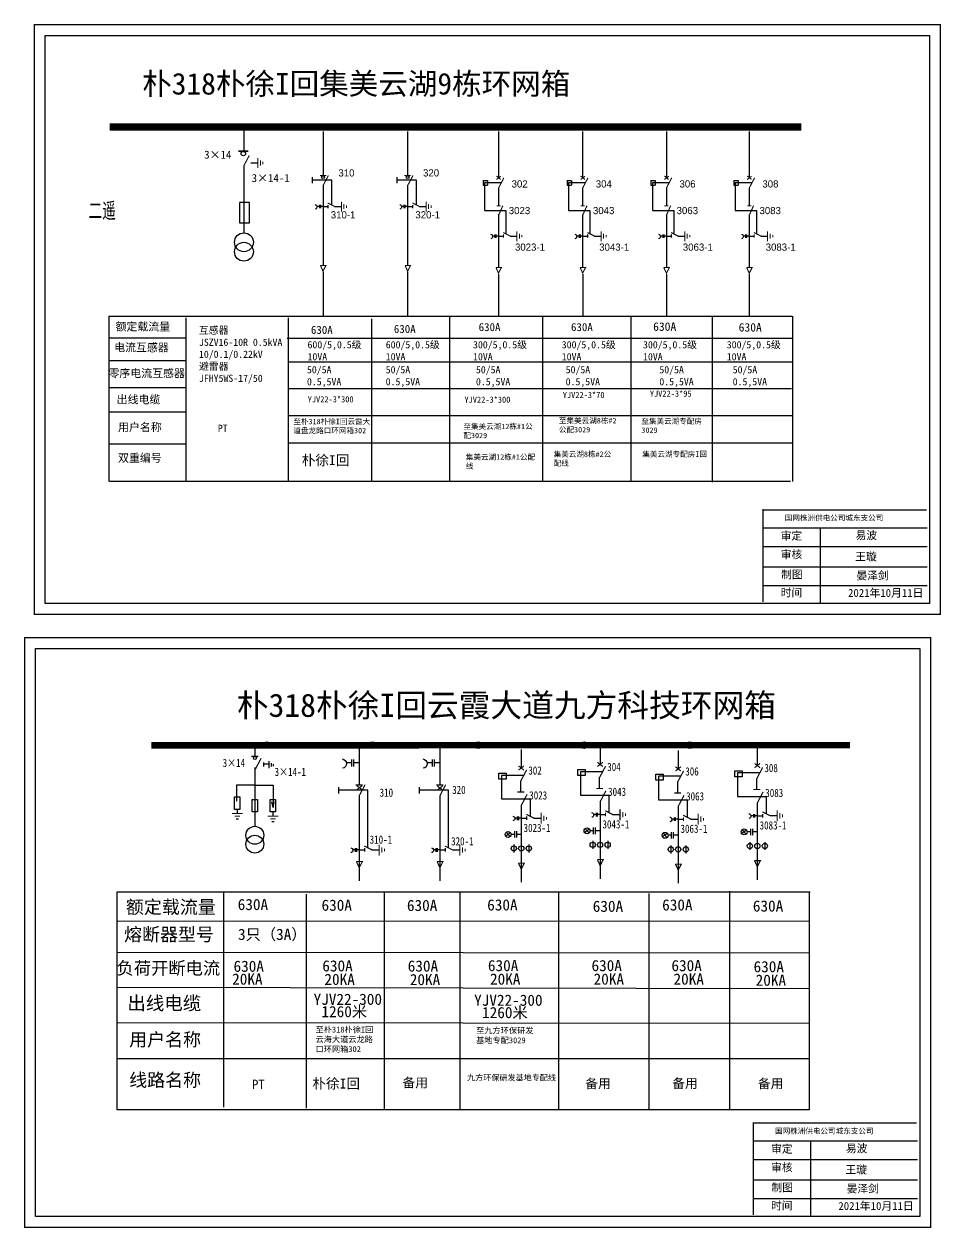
# Model space of a CAD drawing. Extents: x -188 to 201, y -159 to 98.
# Drawn here: x -59.8 to 67.2, y -157 to 9.9 of the extents above; entities that cross this region are included whole.
import ezdxf

# ---------------------------------------------------------------- set-up
doc = ezdxf.new("R2010")
doc.units = 0
doc.header["$LTSCALE"] = 0.774411
doc.linetypes.add('ACAD_ISO02W100', pattern=[15, 12, -3])
doc.linetypes.add('CENTER', pattern=[50.8, 31.75, -6.35, 6.35, -6.35])
doc.layers.get('0').update_dxf_attribs({"linetype": 'CONTINUOUS'})
for name, color, linetype in [('1', 7, 'CONTINUOUS'), ('2', 7, 'CONTINUOUS'), ('3', 7, 'CONTINUOUS')]:
    doc.layers.add(name, color=color, linetype=linetype)
doc.styles.add('HZ', font='simkai_0.ttf')
doc.styles.add('hztxt_txtstyle_0.00_0_0', font='simkai.ttf')
doc.styles.add('hztxt_txtstyle_1.80_0_0', font='', dxfattribs={"height": 1.8, "bigfont": 'hztxt.shx'})
doc.styles.add('hztxt_txtstyle_2.70_0_0', font='simkai.ttf', dxfattribs={"height": 2.7})
doc.styles.get("Standard").update_dxf_attribs({"font": '', "height": 2.5})
doc.styles.add('STYLE1', font='txt.shx', dxfattribs={"height": 2.6})
doc.styles.add('字体', font='', dxfattribs={"height": 2.5})
doc.styles.add('宋体', font='', dxfattribs={"width": 0.65})
doc.styles.add('道路名', font='simhei.ttf', dxfattribs={"width": 0.8})
doc.styles.get('hztxt_txtstyle_1.80_0_0').set_extended_font_data('hztxt')
doc.styles.get('Standard').set_extended_font_data('SimSun')
doc.styles.get('字体').set_extended_font_data('SimSun')
doc.styles.get('宋体').set_extended_font_data('SimSun')

# ---------------------------------------------------------------- blocks, each defined once
blk = doc.blocks.new('JD')
for points in [[(-2, 0.2), (-2, -0.2), (2, 0.2), (2, -0.2)], [(1, -1.2), (1, -0.8), (-1, -1.2), (-1, -0.8)], [(-0.5, -1.8), (-0.5, -2.2), (0.5, -1.8), (0.5, -2.2)]]:
    blk.add_trace(points)

msp = doc.modelspace()

# ---------------------------------------------------------------- linework, layer by layer
at = {"color": 0}
for p, q in [((-29.36, -4.4), (-29.36, -7.68)), ((-18.37, -5), (-18.37, -11.11)), ((-6.65, -5), (-6.65, -11.11)), ((5.94, -5.03), (5.94, -11.45)), ((17.59, -5.03), (17.59, -11.45)), ((29.19, -5.03), (29.19, -11.45)), ((40.67, -5.03), (40.67, -11.45)), ((-29.34, -9.72), (-29.34, -19.04)), ((-28.36, -9.35), (-27.42, -9.35)), ((-18.37, -12.47), (-18.37, -23.57)), ((-6.65, -12.47), (-6.65, -23.57)), ((3.81, -11.8), (4.4, -11.8)), ((3.81, -11.8), (3.81, -12.46)), ((3.81, -12.46), (4.4, -12.46)), ((4.4, -11.8), (4.4, -12.46)), ((5.94, -12.81), (5.94, -15.29)), ((15.46, -11.8), (16.06, -11.8)), ((15.46, -11.8), (15.46, -12.46)), ((15.46, -12.46), (16.06, -12.46)), ((16.06, -11.8), (16.06, -12.46)), ((17.59, -12.81), (17.59, -15.29)), ((27.06, -11.8), (27.66, -11.8)), ((27.06, -11.8), (27.06, -12.46)), ((27.06, -12.46), (27.66, -12.46)), ((27.66, -11.8), (27.66, -12.46)), ((29.19, -12.81), (29.19, -15.29)), ((38.54, -11.8), (39.14, -11.8)), ((38.54, -11.8), (38.54, -12.46)), ((38.54, -12.46), (39.14, -12.46)), ((39.14, -11.8), (39.14, -12.46)), ((40.67, -12.81), (40.67, -15.29)), ((-18.37, -15.42), (-17.68, -15.42)), ((-16.78, -15.4), (-15.84, -15.4)), ((-6.65, -15.42), (-5.96, -15.42)), ((-5.06, -15.4), (-4.12, -15.4)), ((5.94, -16.52), (5.94, -23.83)), ((17.59, -16.52), (17.59, -23.83)), ((29.19, -16.52), (29.19, -23.83)), ((40.67, -16.52), (40.67, -23.83)), ((5.94, -19.52), (6.63, -19.52)), ((7.53, -19.5), (8.47, -19.5)), ((17.59, -19.52), (18.29, -19.52)), ((19.19, -19.5), (20.13, -19.5)), ((29.19, -19.52), (29.88, -19.52)), ((30.79, -19.5), (31.73, -19.5)), ((40.67, -19.52), (41.36, -19.52)), ((42.26, -19.5), (43.2, -19.5)), ((-37.3, -33.67), (-48, -33.67)), ((-37.34, -36.82), (-48.04, -36.82)), ((-37.34, -40.54), (-48.04, -40.54)), ((-37.38, -43.93), (-48.08, -43.93)), ((-37.34, -48.34), (-48.04, -48.34))]:
    msp.add_line(p, q, dxfattribs=at)
at = {"color": 0, "linetype": 'ACAD_ISO02W100'}
for p, q in [((6.24, -12.14), (4, -12.14)), ((4, -12.14), (4, -15.95)), ((17.89, -12.14), (15.65, -12.14)), ((15.65, -12.14), (15.65, -15.95)), ((29.49, -12.14), (27.25, -12.14)), ((27.25, -12.14), (27.25, -15.95)), ((40.97, -12.14), (38.73, -12.14)), ((38.73, -12.14), (38.73, -15.95)), ((4, -15.95), (6.95, -15.95)), ((6.95, -15.95), (6.95, -19.1)), ((15.65, -15.95), (18.61, -15.95)), ((18.61, -15.95), (18.61, -19.1)), ((27.25, -15.95), (30.21, -15.95)), ((30.21, -15.95), (30.21, -19.1)), ((38.73, -15.95), (41.68, -15.95)), ((41.68, -15.95), (41.68, -19.1))]:
    msp.add_line(p, q, dxfattribs=at)
at = {"color": 0, "linetype": 'CENTER'}
for p, q in [((-18.37, -24.47), (-18.37, -30.61)), ((-6.65, -24.47), (-6.65, -30.61)), ((5.94, -24.81), (5.94, -30.57)), ((17.6, -24.81), (17.6, -30.57)), ((29.2, -24.81), (29.2, -30.57)), ((40.67, -24.81), (40.67, -30.57))]:
    msp.add_line(p, q, dxfattribs=at)
at = {"color": 0, "linetype": 'Continuous'}
for p, q in [((-48.06, -30.59), (46.6, -30.59)), ((-48.02, -53.54), (-48.02, -30.59)), ((-37.39, -30.84), (-37.39, -53.53)), ((-23.18, -30.84), (-23.18, -53.53)), ((-11.67, -30.99), (-11.67, -53.52)), ((-0.84, -30.64), (-0.84, -53.53)), ((12.05, -30.64), (12.05, -53.53)), ((24.25, -30.65), (24.25, -53.55)), ((35.52, -30.73), (35.52, -53.62)), ((46.66, -30.61), (46.66, -53.55)), ((-23.36, -33.66), (46.63, -33.66)), ((-23.18, -36.95), (46.66, -36.95)), ((-23.18, -40.63), (46.54, -40.63)), ((-23.18, -44.37), (46.73, -44.37)), ((-23.18, -48.16), (46.63, -48.16)), ((46.39, -53.54), (-47.95, -53.54)), ((42.59, -59.94), (65.34, -59.94)), ((50.49, -60.03), (50.49, -70.28)), ((42.59, -62.53), (65.34, -62.53)), ((42.59, -65.36), (65.34, -65.36)), ((42.59, -67.95), (65.34, -67.95)), ((41.25, -144.92), (64, -144.92)), ((49.14, -145.01), (49.14, -155.26)), ((41.25, -147.51), (64, -147.51)), ((41.25, -150.34), (64, -150.34)), ((41.25, -152.93), (64, -152.93))]:
    msp.add_line(p, q, dxfattribs=at)
at = {"color": 7}
for p, q in [((-27.81, -90.07), (-27.81, -91.6)), ((-13.36, -90.48), (-13.36, -95.57)), ((-2.18, -90.48), (-2.18, -95.57)), ((9.09, -90.69), (9.09, -93.24)), ((20.01, -90.2), (20.01, -92.74)), ((30.83, -90.82), (30.83, -93.37)), ((41.79, -90.35), (41.79, -92.9)), ((-27.82, -95.63), (-30.34, -95.63)), ((-30.34, -95.63), (-30.34, -97.82)), ((-13.36, -97.04), (-13.36, -100.24)), ((-2.18, -97.04), (-2.18, -100.24)), ((9.09, -98.43), (9.09, -106.38)), ((20.01, -97.93), (20.01, -105.89)), ((41.79, -98.08), (41.79, -106.04)), ((20.01, -99.7), (20.76, -99.7)), ((21.74, -99.68), (22.75, -99.68)), ((30.83, -98.55), (30.83, -106.51)), ((41.79, -99.86), (42.53, -99.86)), ((43.51, -99.84), (44.53, -99.84)), ((-13.36, -100.24), (-13.36, -103.45)), ((-2.18, -100.24), (-2.18, -103.45)), ((9.09, -100.2), (9.83, -100.2)), ((10.81, -100.18), (11.83, -100.18)), ((30.83, -100.33), (31.57, -100.33)), ((32.55, -100.31), (33.57, -100.31)), ((-13.36, -103.45), (-13.36, -106.16)), ((-2.18, -103.45), (-2.18, -106.16)), ((-13.36, -104.6), (-12.61, -104.6)), ((-11.64, -104.58), (-10.62, -104.58)), ((-2.18, -104.6), (-1.44, -104.6)), ((-0.46, -104.58), (0.56, -104.58))]:
    msp.add_line(p, q, dxfattribs=at)
at = {"color": 7, "linetype": 'CENTER'}
for p, q in [((-13.36, -106.18), (-13.36, -108.86)), ((-2.18, -106.18), (-2.18, -108.86)), ((9.09, -106.37), (9.09, -109.08)), ((20.02, -105.88), (20.02, -108.58)), ((30.83, -106.5), (30.83, -109.21)), ((41.79, -106.03), (41.79, -108.74))]:
    msp.add_line(p, q, dxfattribs=at)
at = {"color": 7, "linetype": 'Continuous'}
for p, q in [((-46.87, -110.39), (49.12, -110.39)), ((-46.87, -140.6), (-46.87, -110.39)), ((-32.16, -110.4), (-32.16, -140.26)), ((-20.7, -110.71), (-20.7, -140.37)), ((-9.92, -110.45), (-9.92, -140.6)), ((0.56, -110.46), (0.56, -140.6)), ((14.24, -110.45), (14.24, -140.6)), ((26.75, -110.63), (26.75, -140.6)), ((37.93, -110.3), (37.93, -140.51)), ((48.96, -110.39), (48.96, -140.6)), ((-46.87, -114.43), (48.96, -114.49)), ((-46.87, -118.77), (48.96, -118.87)), ((-46.87, -123.61), (48.96, -123.79)), ((-46.87, -128.53), (48.96, -128.59)), ((-46.87, -133.52), (48.96, -133.51)), ((48.96, -140.6), (-46.87, -140.6))]:
    msp.add_line(p, q, dxfattribs=at)
at = {"color": 0, "linetype": 'Continuous', "const_width": 0.182}
for points in [[(-58.35, 9.78), (67.13, 9.78), (67.13, -71.92), (-58.35, -71.92)], [(-59.69, -75.19), (65.79, -75.19), (65.79, -156.9), (-59.69, -156.9)]]:
    msp.add_lwpolyline(points, close=True, dxfattribs=at)
at = {"color": 0, "linetype": 'Continuous'}
for points in [[(-56.87, 8.31), (65.66, 8.31), (65.66, -70.44), (-56.87, -70.44)], [(-58.22, -76.67), (64.31, -76.67), (64.31, -155.42), (-58.22, -155.42)]]:
    msp.add_lwpolyline(points, close=True, dxfattribs=at)
at = {"color": 0}
for points, const_width in [([(-47.95, -4.4), (47.9, -4.4)], 0.998), ([(-30.11, -7.73), (-28.7, -7.73)], 0.238), ([(-29.34, -9.76), (-28.59, -8.34)], 0.15), ([(-18.81, -11.13), (-17.93, -11.13)], 0.15), ([(-18.37, -12.51), (-17.62, -11.09)], 0.15), ([(-7.09, -11.13), (-6.21, -11.13)], 0.15), ([(-6.65, -12.51), (-5.9, -11.09)], 0.15), ([(5.66, -11.17), (6.24, -11.66)], 0.15), ([(5.65, -11.67), (6.26, -11.22)], 0.15), ([(5.94, -12.85), (6.68, -11.43)], 0.15), ([(17.31, -11.67), (17.92, -11.22)], 0.15), ([(17.31, -11.17), (17.9, -11.66)], 0.15), ([(17.59, -12.85), (18.34, -11.43)], 0.15), ([(28.91, -11.67), (29.52, -11.22)], 0.15), ([(28.91, -11.17), (29.5, -11.66)], 0.15), ([(29.19, -12.85), (29.94, -11.43)], 0.15), ([(40.39, -11.17), (40.98, -11.66)], 0.15), ([(40.38, -11.67), (40.99, -11.22)], 0.15), ([(40.67, -12.85), (41.42, -11.43)], 0.15), ([(-17.72, -14.92), (-16.72, -15.42)], 0.15), ([(-6, -14.92), (-5, -15.42)], 0.15), ([(-17.68, -15.19), (-17.68, -15.65)], 0.15), ([(-5.96, -15.19), (-5.96, -15.65)], 0.15), ([(5.67, -15.32), (6.22, -15.32)], 0.15), ([(5.91, -16.71), (6.54, -15.29)], 0.15), ([(17.33, -15.32), (17.88, -15.32)], 0.15), ([(17.56, -16.71), (18.19, -15.29)], 0.15), ([(28.92, -15.32), (29.48, -15.32)], 0.15), ([(29.16, -16.71), (29.79, -15.29)], 0.15), ([(40.4, -15.32), (40.95, -15.32)], 0.15), ([(40.64, -16.71), (41.27, -15.29)], 0.15), ([(6.59, -19.02), (7.59, -19.52)], 0.15), ([(6.63, -19.29), (6.63, -19.75)], 0.15), ([(18.25, -19.02), (19.25, -19.52)], 0.15), ([(18.29, -19.29), (18.29, -19.75)], 0.15), ([(29.84, -19.02), (30.84, -19.52)], 0.15), ([(29.88, -19.29), (29.88, -19.75)], 0.15), ([(41.32, -19.02), (42.32, -19.52)], 0.15), ([(41.36, -19.29), (41.36, -19.75)], 0.15), ([(-18.74, -23.6), (-17.98, -23.6), (-18.37, -24.37), (-18.73, -23.58)], 0.15), ([(-7.02, -23.6), (-6.26, -23.6), (-6.65, -24.37), (-7.01, -23.58)], 0.15), ([(5.57, -23.88), (6.33, -23.88), (5.94, -24.65), (5.58, -23.86)], 0.15), ([(17.23, -23.88), (17.99, -23.88), (17.6, -24.65), (17.24, -23.86)], 0.15), ([(28.82, -23.88), (29.59, -23.88), (29.2, -24.65), (28.83, -23.86)], 0.15), ([(40.3, -23.88), (41.06, -23.88), (40.67, -24.65), (40.31, -23.86)], 0.15)]:
    msp.add_lwpolyline(points, dxfattribs=dict(at, const_width=const_width))
for points in [[(-19.88, -11.36), (-19.88, -12.19)], [(-8.16, -11.36), (-8.16, -12.19)], [(-29.93, -14.88), (-29.93, -17.68), (-28.55, -17.68), (-28.55, -14.85), (-29.93, -14.85)], [(-18.87, -15.41), (-19.19, -15.41)], [(-18.87, -15.2), (-18.87, -15.66)], [(-18.73, -15.2), (-18.73, -15.66)], [(-18.37, -15.41), (-18.73, -15.41)], [(-7.16, -15.41), (-7.47, -15.41)], [(-7.16, -15.2), (-7.16, -15.66)], [(-7.02, -15.2), (-7.02, -15.66)], [(-6.65, -15.41), (-7.02, -15.41)], [(5.43, -19.52), (5.12, -19.52)], [(5.43, -19.31), (5.43, -19.76)], [(5.57, -19.31), (5.57, -19.76)], [(5.93, -19.52), (5.57, -19.52)], [(17.09, -19.52), (16.78, -19.52)], [(17.09, -19.31), (17.09, -19.76)], [(17.23, -19.31), (17.23, -19.76)], [(17.59, -19.52), (17.23, -19.52)], [(28.69, -19.52), (28.37, -19.52)], [(28.69, -19.31), (28.69, -19.76)], [(28.83, -19.31), (28.83, -19.76)], [(29.19, -19.52), (28.83, -19.52)], [(40.16, -19.52), (39.85, -19.52)], [(40.16, -19.31), (40.16, -19.76)], [(40.31, -19.31), (40.31, -19.76)], [(40.67, -19.52), (40.31, -19.52)]]:
    msp.add_lwpolyline(points, dxfattribs=at)
at = {"color": 0, "linetype": 'ACAD_ISO02W100'}
for points in [[(-17.14, -15.18), (-17.14, -11.77), (-19.88, -11.77)], [(-5.42, -15.18), (-5.42, -11.77), (-8.16, -11.77)]]:
    msp.add_lwpolyline(points, dxfattribs=at)
at = {"color": 0}
for points in [[(-19.46, -15.16, -0.877934), (-19.45, -15.76)], [(-7.74, -15.16, -0.877934), (-7.73, -15.76)], [(4.85, -19.26, -0.877934), (4.86, -19.87)], [(16.51, -19.26, -0.877934), (16.52, -19.87)], [(28.1, -19.26, -0.877934), (28.12, -19.87)], [(39.58, -19.26, -0.877934), (39.59, -19.87)]]:
    msp.add_lwpolyline(points, format="xyb", dxfattribs=at)
at = {"color": 0, "linetype": 'Continuous', "const_width": 0.182}
for points in [[(42.47, -57.48), (65.23, -57.48)], [(42.59, -57.36), (42.58, -70.24)], [(41.13, -142.45), (63.88, -142.45)], [(41.25, -142.34), (41.23, -155.21)]]:
    msp.add_lwpolyline(points, dxfattribs=at)
at = {"color": 7}
for points, format in [([(-42.16, -90.09, 0.907, 0.907, 0), (54.63, -90.07, 0.907, 0.907, 0)], "xyseb"), ([(-28.29, -91.62, 0.162, 0.162, 0), (-27.33, -91.62, 0.162, 0.162, 0)], "xyseb"), ([(-27.75, -93.41, 0.162, 0.162, 0), (-26.94, -91.88, 0.162, 0.162, 0)], "xyseb"), ([(-15.71, -91.97, -0.877934), (-15.68, -93.28)], "xyb"), ([(-4.53, -91.97, -0.877934), (-4.51, -93.28)], "xyb"), ([(9.46, -92.95, 0.162, 0.162, 0), (8.71, -93.53, 0.162, 0.162, 0)], "xyseb"), ([(8.71, -92.95, 0.162, 0.162, 0), (9.46, -93.53, 0.162, 0.162, 0)], "xyseb"), ([(9.03, -95.03, 0.162, 0.162, 0), (9.84, -93.49, 0.162, 0.162, 0)], "xyseb"), ([(20.39, -92.45, 0.162, 0.162, 0), (19.63, -93.03, 0.162, 0.162, 0)], "xyseb"), ([(19.63, -92.45, 0.162, 0.162, 0), (20.39, -93.03, 0.162, 0.162, 0)], "xyseb"), ([(19.95, -94.53, 0.162, 0.162, 0), (20.76, -93, 0.162, 0.162, 0)], "xyseb"), ([(31.2, -93.07, 0.162, 0.162, 0), (30.45, -93.66, 0.162, 0.162, 0)], "xyseb"), ([(30.45, -93.07, 0.162, 0.162, 0), (31.2, -93.66, 0.162, 0.162, 0)], "xyseb"), ([(42.17, -92.61, 0.162, 0.162, 0), (41.41, -93.19, 0.162, 0.162, 0)], "xyseb"), ([(41.41, -92.61, 0.162, 0.162, 0), (42.17, -93.19, 0.162, 0.162, 0)], "xyseb"), ([(41.73, -94.69, 0.162, 0.162, 0), (42.54, -93.15, 0.162, 0.162, 0)], "xyseb"), ([(30.77, -95.16, 0.162, 0.162, 0), (31.58, -93.62, 0.162, 0.162, 0)], "xyseb"), ([(-13.84, -95.59, 0.162, 0.162, 0), (-12.88, -95.59, 0.162, 0.162, 0)], "xyseb"), ([(-12.95, -95.68, 0.162, 0.162, 0), (-13.71, -96.26, 0.162, 0.162, 0)], "xyseb"), ([(-13.71, -95.68, 0.162, 0.162, 0), (-12.95, -96.26, 0.162, 0.162, 0)], "xyseb"), ([(-13.36, -97.08, 0.162, 0.162, 0), (-12.55, -95.55, 0.162, 0.162, 0)], "xyseb"), ([(-2.66, -95.59, 0.162, 0.162, 0), (-1.71, -95.59, 0.162, 0.162, 0)], "xyseb"), ([(-1.79, -95.72, 0.162, 0.162, 0), (-2.55, -96.3, 0.162, 0.162, 0)], "xyseb"), ([(-2.55, -95.72, 0.162, 0.162, 0), (-1.79, -96.3, 0.162, 0.162, 0)], "xyseb"), ([(-2.18, -97.08, 0.162, 0.162, 0), (-1.37, -95.55, 0.162, 0.162, 0)], "xyseb"), ([(8.55, -96.57, 0.162, 0.162, 0), (9.5, -96.57, 0.162, 0.162, 0)], "xyseb"), ([(19.48, -96.07, 0.162, 0.162, 0), (20.43, -96.07, 0.162, 0.162, 0)], "xyseb"), ([(20.01, -97.93, 0.162, 0.162, 0), (20.82, -96.39, 0.162, 0.162, 0)], "xyseb"), ([(30.29, -96.7, 0.162, 0.162, 0), (31.24, -96.7, 0.162, 0.162, 0)], "xyseb"), ([(41.25, -96.23, 0.162, 0.162, 0), (42.2, -96.23, 0.162, 0.162, 0)], "xyseb"), ([(41.79, -98.08, 0.162, 0.162, 0), (42.6, -96.55, 0.162, 0.162, 0)], "xyseb"), ([(9.09, -98.43, 0.162, 0.162, 0), (9.9, -96.89, 0.162, 0.162, 0)], "xyseb"), ([(30.83, -98.55, 0.162, 0.162, 0), (31.64, -97.02, 0.162, 0.162, 0)], "xyseb"), ([(7.91, -99.91, -0.877934), (7.92, -100.57)], "xyb"), ([(9.79, -99.66, 0.162, 0.162, 0), (10.87, -100.2, 0.162, 0.162, 0)], "xyseb"), ([(9.83, -99.95, 0.162, 0.162, 0), (9.83, -100.45, 0.162, 0.162, 0)], "xyseb"), ([(18.84, -99.42, -0.877934), (18.85, -100.07)], "xyb"), ([(20.72, -99.16, 0.162, 0.162, 0), (21.8, -99.7, 0.162, 0.162, 0)], "xyseb"), ([(20.76, -99.45, 0.162, 0.162, 0), (20.76, -99.95, 0.162, 0.162, 0)], "xyseb"), ([(29.65, -100.04, -0.877934), (29.66, -100.7)], "xyb"), ([(31.53, -99.79, 0.162, 0.162, 0), (32.61, -100.33, 0.162, 0.162, 0)], "xyseb"), ([(31.57, -100.08, 0.162, 0.162, 0), (31.57, -100.58, 0.162, 0.162, 0)], "xyseb"), ([(40.61, -99.57, -0.877934), (40.62, -100.23)], "xyb"), ([(42.49, -99.32, 0.162, 0.162, 0), (43.57, -99.86, 0.162, 0.162, 0)], "xyseb"), ([(42.53, -99.61, 0.162, 0.162, 0), (42.53, -100.11, 0.162, 0.162, 0)], "xyseb"), ([(-14.54, -104.31, -0.877934), (-14.52, -104.97)], "xyb"), ([(-12.65, -104.06, 0.162, 0.162, 0), (-11.57, -104.6, 0.162, 0.162, 0)], "xyseb"), ([(-12.61, -104.35, 0.162, 0.162, 0), (-12.61, -104.85, 0.162, 0.162, 0)], "xyseb"), ([(-3.36, -104.31, -0.877934), (-3.35, -104.97)], "xyb"), ([(-1.48, -104.06, 0.162, 0.162, 0), (-0.4, -104.6, 0.162, 0.162, 0)], "xyseb"), ([(-1.44, -104.35, 0.162, 0.162, 0), (-1.44, -104.85, 0.162, 0.162, 0)], "xyseb"), ([(-13.76, -106.21, 0.162, 0.162, 0), (-12.93, -106.21, 0.162, 0.162, 0), (-13.36, -107.05, 0.162, 0.162, 0), (-13.75, -106.2, 0.162, 0.162, 0)], "xyseb"), ([(-2.58, -106.21, 0.162, 0.162, 0), (-1.76, -106.21, 0.162, 0.162, 0), (-2.18, -107.05, 0.162, 0.162, 0), (-2.57, -106.2, 0.162, 0.162, 0)], "xyseb"), ([(8.69, -106.43, 0.162, 0.162, 0), (9.51, -106.43, 0.162, 0.162, 0), (9.09, -107.27, 0.162, 0.162, 0), (8.7, -106.42, 0.162, 0.162, 0)], "xyseb"), ([(19.62, -105.93, 0.162, 0.162, 0), (20.44, -105.93, 0.162, 0.162, 0), (20.02, -106.77, 0.162, 0.162, 0), (19.63, -105.92, 0.162, 0.162, 0)], "xyseb"), ([(30.43, -106.56, 0.162, 0.162, 0), (31.25, -106.56, 0.162, 0.162, 0), (30.83, -107.39, 0.162, 0.162, 0), (30.44, -106.54, 0.162, 0.162, 0)], "xyseb"), ([(41.39, -106.09, 0.162, 0.162, 0), (42.21, -106.09, 0.162, 0.162, 0), (41.79, -106.92, 0.162, 0.162, 0), (41.4, -106.07, 0.162, 0.162, 0)], "xyseb")]:
    msp.add_lwpolyline(points, format=format, dxfattribs=at)
for points in [[(-26.6, -92.49), (-26.6, -93.02)], [(-25.86, -92.73), (-26.54, -92.73)], [(-25.86, -92.28), (-25.86, -93.26)], [(-25.56, -92.56), (-25.56, -93.05)], [(-25.27, -92.7), (-25.27, -92.99)], [(-14.45, -92.52), (-15.13, -92.52)], [(-14.45, -92.07), (-14.45, -93.05)], [(-14.14, -92.07), (-14.14, -93.05)], [(-13.36, -92.52), (-14.14, -92.52)], [(-3.27, -92.52), (-3.95, -92.52)], [(-3.27, -92.07), (-3.27, -93.05)], [(-2.97, -92.07), (-2.97, -93.05)], [(-2.18, -92.52), (-2.97, -92.52)], [(-16.25, -95.88), (-16.25, -96.78)], [(-5.07, -95.88), (-5.07, -96.78)], [(8.54, -99.96), (8.54, -100.46)], [(8.69, -99.96), (8.69, -100.46)], [(19.47, -99.7), (19.13, -99.7)], [(19.47, -99.47), (19.47, -99.96)], [(19.62, -99.47), (19.62, -99.96)], [(20.01, -99.7), (19.62, -99.7)], [(30.28, -100.09), (30.28, -100.58)], [(30.43, -100.09), (30.43, -100.58)], [(41.24, -99.85), (40.9, -99.85)], [(41.24, -99.62), (41.24, -100.11)], [(41.39, -99.62), (41.39, -100.11)], [(41.78, -99.85), (41.39, -99.85)], [(8.54, -100.19), (8.2, -100.19)], [(9.08, -100.19), (8.69, -100.19)], [(30.28, -100.32), (29.94, -100.32)], [(30.82, -100.32), (30.43, -100.32)], [(-13.9, -104.59), (-14.25, -104.59)], [(-13.9, -104.37), (-13.9, -104.86)], [(-13.75, -104.37), (-13.75, -104.86)], [(-13.36, -104.59), (-13.75, -104.59)], [(-2.73, -104.59), (-3.07, -104.59)], [(-2.73, -104.37), (-2.73, -104.86)], [(-2.58, -104.37), (-2.58, -104.86)], [(-2.19, -104.59), (-2.58, -104.59)]]:
    msp.add_lwpolyline(points, dxfattribs=at)
at = {"color": 7, "linetype": 'ACAD_ISO02W100'}
for points in [[(-12.16, -104.36), (-12.16, -96.33), (-16.25, -96.33)], [(-0.98, -104.36), (-0.98, -96.33), (-5.07, -96.33)]]:
    msp.add_lwpolyline(points, dxfattribs=at)
at = {"color": 0}
for centre, radius in [((-29.41, -8.07), 0.305), ((-18.37, -11.34), 0.192), ((-6.65, -11.34), 0.192)]:
    msp.add_circle(centre, radius, dxfattribs=at)
at = {"color": 7}
for centre, radius in [((-26.17, -90.08), 0.452), ((-11.52, -90.08), 0.452), ((3.13, -90.08), 0.452), ((17.78, -90.08), 0.452), ((32.43, -90.08), 0.452), ((-27.81, -91.85), 0.208)]:
    msp.add_circle(centre, radius, dxfattribs=at)
for points in [[(-31, -99.47), (-31, -99.62), (-29.49, -99.47), (-29.49, -99.62)], [(-29.87, -100), (-29.87, -99.85), (-30.63, -100), (-30.63, -99.85)], [(-26.06, -99.84), (-26.06, -99.99), (-24.55, -99.84), (-24.55, -99.99)], [(11.77, -100.96), (11.92, -100.96), (11.77, -99.45), (11.92, -99.45)], [(12.3, -99.83), (12.14, -99.83), (12.3, -100.59), (12.14, -100.59)], [(12.52, -100.4), (12.67, -100.4), (12.52, -100.02), (12.67, -100.02)], [(22.69, -100.47), (22.84, -100.47), (22.69, -98.96), (22.84, -98.96)], [(23.22, -99.33), (23.07, -99.33), (23.22, -100.09), (23.07, -100.09)], [(23.45, -99.9), (23.6, -99.9), (23.45, -99.52), (23.6, -99.52)], [(33.51, -101.09), (33.66, -101.09), (33.51, -99.58), (33.66, -99.58)], [(34.04, -99.96), (33.88, -99.96), (34.04, -100.71), (33.88, -100.71)], [(44.47, -100.62), (44.62, -100.62), (44.47, -99.11), (44.62, -99.11)], [(45, -99.49), (44.84, -99.49), (45, -100.24), (44.84, -100.24)], [(45.22, -100.06), (45.37, -100.06), (45.22, -99.68), (45.37, -99.68)], [(-30.44, -100.23), (-30.44, -100.38), (-30.06, -100.23), (-30.06, -100.38)], [(-24.93, -100.37), (-24.93, -100.22), (-25.69, -100.37), (-25.69, -100.22)], [(-25.5, -100.6), (-25.5, -100.75), (-25.12, -100.6), (-25.12, -100.75)], [(34.26, -100.52), (34.41, -100.52), (34.26, -100.15), (34.41, -100.15)], [(-10.68, -105.37), (-10.53, -105.37), (-10.68, -103.85), (-10.53, -103.85)], [(-10.15, -104.23), (-10.3, -104.23), (-10.15, -104.99), (-10.3, -104.99)], [(-9.92, -104.8), (-9.77, -104.8), (-9.92, -104.42), (-9.77, -104.42)], [(0.5, -105.37), (0.65, -105.37), (0.5, -103.85), (0.65, -103.85)], [(1.03, -104.23), (0.87, -104.23), (1.03, -104.99), (0.87, -104.99)], [(1.25, -104.8), (1.4, -104.8), (1.25, -104.42), (1.4, -104.42)]]:
    msp.add_trace(points, dxfattribs=at)
at = {"layer": '1', "color": 7}
for p, q in [((-27.82, -93.19), (-27.82, -101.24)), ((6.35, -94.26), (6.35, -97.52)), ((9.43, -94.26), (6.35, -94.26)), ((9.03, -96.57), (9.03, -95.03)), ((17.28, -93.77), (17.28, -97.02)), ((20.36, -93.77), (17.28, -93.77)), ((19.95, -96.07), (19.95, -94.53)), ((28.09, -94.39), (28.09, -97.64)), ((31.17, -94.39), (28.09, -94.39)), ((39.05, -93.92), (39.05, -97.17)), ((42.13, -93.92), (39.05, -93.92)), ((41.73, -96.23), (41.73, -94.69)), ((-27.82, -95.63), (-25.3, -95.63)), ((-25.3, -95.63), (-25.3, -98.7)), ((30.77, -96.7), (30.77, -95.16)), ((-25.3, -98.7), (-25.47, -97.95)), ((-25.3, -98.7), (-25.14, -97.95)), ((6.35, -97.52), (10.31, -97.52)), ((10.31, -97.52), (10.31, -99.88)), ((17.28, -97.02), (21.24, -97.02)), ((21.24, -97.02), (21.24, -99.38)), ((28.09, -97.64), (32.05, -97.64)), ((32.05, -97.64), (32.05, -100.01)), ((39.05, -97.17), (43.01, -97.17)), ((43.01, -97.17), (43.01, -99.54)), ((-30.25, -98.95), (-30.25, -99.47)), ((-25.31, -99.32), (-25.31, -99.84)), ((18.54, -101.72), (17.86, -102.18)), ((18.49, -102.24), (17.92, -101.65)), ((19.06, -101.5), (19.06, -102.39)), ((19.34, -101.5), (19.34, -102.39)), ((40.83, -101.66), (40.83, -102.55)), ((41.12, -101.66), (41.12, -102.55)), ((7.61, -102.22), (6.93, -102.68)), ((7.56, -102.73), (6.99, -102.14)), ((8.13, -102.45), (7.68, -102.45)), ((8.13, -102), (8.13, -102.89)), ((8.41, -102), (8.41, -102.89)), ((9.09, -102.45), (8.41, -102.45)), ((19.06, -101.95), (18.61, -101.95)), ((19, -103.34), (19, -104.45)), ((20.01, -101.95), (19.34, -101.95)), ((21.08, -103.34), (21.08, -104.45)), ((29.35, -102.34), (28.67, -102.8)), ((29.3, -102.86), (28.73, -102.27)), ((29.87, -102.57), (29.42, -102.57)), ((29.87, -102.13), (29.87, -103.02)), ((30.15, -102.13), (30.15, -103.02)), ((30.83, -102.57), (30.15, -102.57)), ((40.31, -101.87), (39.63, -102.33)), ((40.26, -102.39), (39.69, -101.8)), ((40.83, -102.1), (40.38, -102.1)), ((41.79, -102.1), (41.12, -102.1)), ((8.07, -103.84), (8.07, -104.94)), ((10.15, -103.84), (10.15, -104.94)), ((29.81, -103.96), (29.81, -105.07)), ((31.89, -103.96), (31.89, -105.07)), ((40.77, -103.5), (40.77, -104.6)), ((42.85, -103.5), (42.85, -104.6))]:
    msp.add_line(p, q, dxfattribs=at)
for points in [[(5.99, -93.96), (7.01, -93.96), (7.01, -94.8), (5.99, -94.8)], [(16.92, -93.46), (17.94, -93.46), (17.94, -94.3), (16.92, -94.3)], [(27.73, -94.08), (28.75, -94.08), (28.75, -94.92), (27.73, -94.92)], [(38.69, -93.62), (39.71, -93.62), (39.71, -94.45), (38.69, -94.45)]]:
    msp.add_lwpolyline(points, close=True, dxfattribs=at)
for centre, radius in [((-27.82, -102.56), 1.24), ((18.2, -101.95), 0.409), ((39.97, -102.1), 0.409), ((-27.82, -103.8), 1.24), ((7.27, -102.45), 0.409), ((29.01, -102.57), 0.409), ((8.06, -104.39), 0.365), ((9.09, -104.39), 0.365), ((10.14, -104.39), 0.365), ((18.99, -103.89), 0.365), ((20.01, -103.89), 0.365), ((21.06, -103.89), 0.365), ((29.8, -104.52), 0.365), ((30.83, -104.52), 0.365), ((31.88, -104.52), 0.365), ((40.76, -104.05), 0.365), ((41.79, -104.05), 0.365), ((42.84, -104.05), 0.365)]:
    msp.add_circle(centre, radius, dxfattribs=at)
at = {"layer": '2', "color": 7}
for points in [[(-30.65, -97.23), (-29.91, -97.23), (-29.91, -98.97), (-30.65, -98.97)], [(-28.2, -97.59), (-27.46, -97.59), (-27.46, -99.32), (-28.2, -99.32)], [(-25.68, -97.59), (-24.94, -97.59), (-24.94, -99.32), (-25.68, -99.32)]]:
    msp.add_lwpolyline(points, close=True, dxfattribs=at)
at = {"layer": '2', "color": 0}
for centre in [(-29.33, -20.37), (-29.33, -21.68)]:
    msp.add_circle(centre, 1.31, dxfattribs=at)

# ---------------------------------------------------------------- block references
at = {"color": 0, "xscale": 0.3494655254594932, "yscale": 0.3494655254594932, "zscale": 0.3494655254595134, "rotation": 90}
for p in [(-27.4, -9.38), (-15.82, -15.43), (-4.1, -15.43), (8.48, -19.53), (20.14, -19.53), (31.74, -19.53), (43.22, -19.53)]:
    msp.add_blockref('JD', p, dxfattribs=at)

# ---------------------------------------------------------------- texts
at = {"color": 0, "linetype": 'Continuous', "style": 'hztxt_txtstyle_2.70_0_0'}
for s, p in [('3×14', (-34.84, -8.78)), ('3×14-1', (-28.26, -12.02))]:
    msp.add_text(s, height=1.109, dxfattribs=at).set_placement(p)
at = {"color": 0, "style": 'hztxt_txtstyle_1.80_0_0'}
for s, p in [('310', (-16.24, -11.25)), ('320', (-4.52, -11.25)), ('302', (7.75, -12.78)), ('304', (19.41, -12.78)), ('306', (31.01, -12.78)), ('308', (42.49, -12.78)), ('310-1', (-17.3, -17.06)), ('320-1', (-5.58, -17.06)), ('3023', (7.36, -16.47)), ('3043', (19.02, -16.47)), ('3063', (30.61, -16.47)), ('3083', (42.09, -16.47)), ('3023-1', (8.22, -21.54)), ('3043-1', (19.88, -21.54)), ('3063-1', (31.47, -21.54)), ('3083-1', (42.95, -21.54))]:
    msp.add_text(s, height=0.998, dxfattribs=at).set_placement(p)
at = {"color": 7, "linetype": 'Continuous', "style": '道路名', "width": 0.8}
for s, p in [('3×14', (-32.28, -93.1)), ('3×14-1', (-25.08, -94.34)), ('302', (10.07, -94.15)), ('304', (21, -93.66)), ('306', (31.81, -94.28)), ('308', (42.77, -93.81)), ('310', (-10.53, -97.22)), ('320', (-0.48, -96.84)), ('3023', (10.19, -97.6)), ('3043', (21.12, -97.1)), ('3063', (31.93, -97.73)), ('3083', (42.89, -97.26)), ('3023-1', (9.41, -102.11)), ('3043-1', (20.34, -101.61)), ('3063-1', (31.15, -102.23)), ('3083-1', (42.11, -101.76)), ('310-1', (-11.91, -103.73)), ('320-1', (-0.63, -103.96))]:
    msp.add_text(s, height=1.141, dxfattribs=at).set_placement(p)
at = {"color": 0, "linetype": 'Continuous', "attachment_point": 1}
for s, insert, char_height, width, style in [('朴318朴徐I回集美云湖9栋环网箱', (-43.43, 3.11), 3, 90.5642, '字体'), ('{\\fSimSun|b0|i0|c134|p2;额定载流量}', (-47.12, -31.5), 1.1094, 17.8852, 'hztxt_txtstyle_2.70_0_0'), ('{\\fSimSun|b0|i0|c134|p2;630A}', (3.19, -31.57), 1.1094, 17.8852, 'hztxt_txtstyle_2.70_0_0'), ('{\\fSimSun|b0|i0|c134|p2;630A}', (15.98, -31.57), 1.1094, 17.8852, 'hztxt_txtstyle_2.70_0_0'), ('{\\fSimSun|b0|i0|c134|p2;630A}', (27.36, -31.47), 1.1757, 9.454, 'hztxt_txtstyle_0.00_0_0'), ('{\\fSimSun|b0|i0|c134|p2;630A}', (39.21, -31.57), 1.1757, 9.454, 'hztxt_txtstyle_0.00_0_0'), ('\\A1;{\\fSimSun|b0|i0|c134|p2;互感器\\PJSZV16-10R 0.5kVA\\P10/0.1/0.22kV\\P避雷器\\PJFHY5WS-17/50}', (-35.56, -32.06), 0.9985, 18.4113, 'hztxt_txtstyle_2.70_0_0'), ('{\\fSimSun|b0|i0|c134|p2;630A}', (-20.05, -31.96), 1.1094, 17.8852, 'hztxt_txtstyle_2.70_0_0'), ('{\\fSimSun|b0|i0|c134|p2;630A}', (-8.56, -31.83), 1.1094, 17.8852, 'hztxt_txtstyle_2.70_0_0'), ('{\\fSimSun|b0|i0|c134|p2;电流互感器}', (-47.31, -34.39), 1.1094, 17.8852, 'hztxt_txtstyle_2.70_0_0'), ('\\A1;{\\fSimSun|b0|i0|c134|p2;600/5,0.5级\\P10VA}', (-20.52, -34.07), 0.9985, 18.4113, 'hztxt_txtstyle_2.70_0_0'), ('\\A1;{\\fSimSun|b0|i0|c134|p2;600/5,0.5级\\P10VA}', (-9.68, -34.07), 0.9985, 18.4113, 'hztxt_txtstyle_2.70_0_0'), ('\\A1;{\\fSimSun|b0|i0|c134|p2;300/5,0.5级\\P10VA}', (2.41, -34.07), 0.9985, 18.4113, 'hztxt_txtstyle_2.70_0_0'), ('\\A1;{\\fSimSun|b0|i0|c134|p2;300/5,0.5级\\P10VA}', (14.7, -34.07), 0.9985, 18.4113, 'hztxt_txtstyle_2.70_0_0'), ('\\A1;{\\fSimSun|b0|i0|c134|p2;300/5,0.5级\\P10VA}', (25.96, -34.07), 0.9985, 18.4113, 'hztxt_txtstyle_2.70_0_0'), ('\\A1;{\\fSimSun|b0|i0|c134|p2;300/5,0.5级\\P10VA}', (37.56, -34.07), 0.9985, 18.4113, 'hztxt_txtstyle_2.70_0_0'), ('{\\fSimSun|b0|i0|c134|p2;零序电流互感器}', (-48.1, -37.97), 1.1094, 17.8852, 'hztxt_txtstyle_2.70_0_0'), ('{\\fSimSun|b0|i0|c134|p2;50/5A\\P0.5,5VA}', (-20.6, -37.53), 0.9985, 17.8852, 'hztxt_txtstyle_2.70_0_0'), ('{\\fSimSun|b0|i0|c134|p2;50/5A\\P0.5,5VA}', (-9.69, -37.53), 0.9985, 17.8852, 'hztxt_txtstyle_2.70_0_0'), ('{\\fSimSun|b0|i0|c134|p2;50/5A\\P0.5,5VA}', (2.81, -37.53), 0.9985, 17.8852, 'hztxt_txtstyle_2.70_0_0'), ('{\\fSimSun|b0|i0|c134|p2;50/5A\\P0.5,5VA}', (15.24, -37.53), 0.9985, 17.8852, 'hztxt_txtstyle_2.70_0_0'), ('{\\fSimSun|b0|i0|c134|p2;50/5A\\P0.5,5VA}', (28.22, -37.53), 0.9985, 17.8852, 'hztxt_txtstyle_2.70_0_0'), ('{\\fSimSun|b0|i0|c134|p2;50/5A\\P0.5,5VA}', (38.38, -37.53), 0.9985, 17.8852, 'hztxt_txtstyle_2.70_0_0'), ('{\\fSimSun|b0|i0|c134|p2;出线电缆}', (-46.96, -41.61), 1.1094, 17.8852, 'hztxt_txtstyle_2.70_0_0'), ('{\\fSimSun|b0|i0|c134|p2;YJV22-3*300}', (-20.5, -41.71), 0.85, 8.9502, 'hztxt_txtstyle_2.70_0_0'), ('{\\fSimSun|b0|i0|c134|p2;YJV22-3*300}', (1.22, -41.76), 0.85, 8.9502, 'hztxt_txtstyle_2.70_0_0'), ('{\\fSimSun|b0|i0|c134|p2;YJV22-3*70}', (14.84, -41.11), 0.85, 8.9502, 'hztxt_txtstyle_2.70_0_0'), ('{\\fSimSun|b0|i0|c134|p2;YJV22-3*95}', (26.9, -40.92), 0.85, 8.9502, 'hztxt_txtstyle_2.70_0_0'), ('{\\fSimSun|b0|i0|c134|p2;至朴318朴徐I回云霞大道盘龙路口环网箱302}', (-22.48, -44.84), 0.75, 10.831, 'hztxt_txtstyle_2.70_0_0'), ('{\\fSimSun|b0|i0|c134|p2;至集美云湖8栋#2公配3029}', (14.3, -44.72), 0.75, 8.8446, 'hztxt_txtstyle_2.70_0_0'), ('{\\fSimSun|b0|i0|c134|p2;至集美云湖专配房3029}', (25.73, -44.79), 0.75, 8.8446, 'hztxt_txtstyle_2.70_0_0'), ('{\\fSimSun|b0|i0|c134|p2;用户名称}', (-46.77, -45.45), 1.1094, 17.8852, 'hztxt_txtstyle_2.70_0_0'), ('{\\fSimSun|b0|i0|c134|p2;PT}', (-32.95, -45.65), 1.0024, 7.7986, 'hztxt_txtstyle_0.00_0_0'), ('{\\fSimSun|b0|i0|c134|p2;至集美云湖12栋#1公配3029}', (1.07, -45.52), 0.75, 10.0352, 'hztxt_txtstyle_2.70_0_0'), ('{\\fSimSun|b0|i0|c134|p2;双重编号}', (-46.77, -49.71), 1.1094, 17.8852, 'hztxt_txtstyle_2.70_0_0'), ('{\\fSimSun|b0|i0|c134|p2;集美云湖12栋#1公配线}', (1.41, -49.76), 0.75, 10.0352, 'hztxt_txtstyle_2.70_0_0'), ('{\\fSimSun|b0|i0|c134|p2;集美云湖8栋#2公配线}', (13.57, -49.36), 0.75, 8.8446, 'hztxt_txtstyle_2.70_0_0'), ('{\\fSimSun|b0|i0|c134|p2;集美云湖专配房I回}', (25.85, -49.36), 0.75, 8.8446, 'hztxt_txtstyle_2.70_0_0'), ('\\f\uffbfﾬￌﾣﾤ_GB2312|b0|i0|c134|p49;审定', (45.03, -60.51), 1.0944, 8.5588, '字体'), ('易波', (55.4, -60.44), 1.094, 8.5588, '字体'), ('\\f\uffbfﾬￌﾣﾤ_GB2312|b0|i0|c134|p49;审核', (45.03, -63.09), 1.0944, 8.5588, '字体'), ('王璇', (55.35, -63.38), 1.094, 8.5588, '字体'), ('\\f\uffbfﾬￌﾣﾤ_GB2312|b0|i0|c134|p49;制图', (45.09, -65.87), 1.0944, 8.5588, '字体'), ('晏泽剑', (55.51, -66.01), 1.094, 8.5588, '字体'), ('\\f\uffbfﾬￌﾣﾤ_GB2312|b0|i0|c134|p49;时间', (45.03, -68.38), 1.0944, 8.5588, '字体'), ('2021年10月11日', (54.36, -68.42), 1.0944, 16.0081, '字体'), ('\\f\uffbfﾬￌﾣﾤ_GB2312|b0|i0|c134|p49;审定', (43.69, -145.49), 1.0944, 8.5588, '字体'), ('易波', (54.06, -145.42), 1.094, 8.5588, '字体'), ('\\f\uffbfﾬￌﾣﾤ_GB2312|b0|i0|c134|p49;审核', (43.69, -148.06), 1.0944, 8.5588, '字体'), ('王璇', (54, -148.36), 1.094, 8.5588, '字体'), ('\\f\uffbfﾬￌﾣﾤ_GB2312|b0|i0|c134|p49;制图', (43.75, -150.84), 1.0944, 8.5588, '字体'), ('晏泽剑', (54.16, -150.99), 1.094, 8.5588, '字体'), ('\\f\uffbfﾬￌﾣﾤ_GB2312|b0|i0|c134|p49;时间', (43.69, -153.35), 1.0944, 8.5588, '字体'), ('2021年10月11日', (53.02, -153.4), 1.0944, 16.0081, '字体')]:
    msp.add_mtext(s, dxfattribs=dict(at, insert=insert, char_height=char_height, width=width, style=style))
at = {"linetype": 'Continuous', "char_height": 1.3829, "width": 12.2167, "attachment_point": 1, "style": 'STYLE1'}
for insert in [(-21.32, -49.88), (-19.85, -136.28)]:
    msp.add_mtext('{\\fSimSun|b0|i0|c134|p6;朴徐I回}', dxfattribs=dict(at, insert=insert))
at = {"color": 7, "linetype": 'Continuous', "true_color": 0xffffff, "char_height": 0.75, "width": 82.0179, "attachment_point": 1, "style": '字体'}
for insert in [(45.59, -58.19), (44.24, -143.17)]:
    msp.add_mtext('国网株洲供电公司城东支公司', dxfattribs=dict(at, insert=insert))
at = {"color": 7, "insert": (-30.32, -82.93), "char_height": 3.2222, "width": 466.5665, "attachment_point": 1}
msp.add_mtext('{\\C0;朴318朴徐I回云霞大道九方科技环网箱}', dxfattribs=at)
at = {"color": 7, "linetype": 'Continuous', "attachment_point": 1}
for s, insert, char_height, width, style in [('{\\fSimSun|b0|i0|c134|p2;额定载流量}', (-45.68, -111.59), 1.8262, 14.0609, 'HZ'), ('{\\fSimSun|b0|i0|c134|p2;630A}', (-30.19, -111.38), 1.5482, 12.4494, 'STYLE1'), ('{\\fSimSun|b0|i0|c134|p2;630A}', (-18.58, -111.48), 1.5482, 12.4494, 'STYLE1'), ('{\\fSimSun|b0|i0|c134|p2;630A}', (-6.75, -111.51), 1.5482, 12.4494, 'STYLE1'), ('{\\fSimSun|b0|i0|c134|p2;630A}', (4.37, -111.44), 1.5482, 12.4494, 'STYLE1'), ('{\\fSimSun|b0|i0|c134|p2;630A}', (18.99, -111.63), 1.5482, 12.4494, 'STYLE1'), ('{\\fSimSun|b0|i0|c134|p2;630A}', (28.61, -111.44), 1.5482, 12.4494, 'STYLE1'), ('{\\fSimSun|b0|i0|c134|p2;630A}', (41.17, -111.59), 1.5482, 12.4494, 'STYLE1'), ('{\\fSimSun|b0|i0|c134|p2;熔断器型号}', (-45.94, -115.39), 1.8262, 14.5839, 'HZ'), ('{\\fSimSun|b0|i0|c134|p2;3只（3A）}', (-30.15, -115.52), 1.5482, 12.4494, 'STYLE1'), ('{\\fSimSun|b0|i0|c134|p2;\\H0.96x;负荷开断电流}', (-46.97, -120.1), 1.8262, 16.6982, 'HZ'), ('{\\fSimSun|b0|i0|c134|p2;630A}', (-30.77, -119.94), 1.5482, 12.4494, 'STYLE1'), ('{\\fSimSun|b0|i0|c134|p2;630A}', (-18.47, -119.89), 1.5482, 12.4494, 'STYLE1'), ('{\\fSimSun|b0|i0|c134|p2;630A}', (-6.64, -119.91), 1.5482, 12.4494, 'STYLE1'), ('{\\fSimSun|b0|i0|c134|p2;630A}', (4.47, -119.85), 1.5482, 12.4494, 'STYLE1'), ('{\\fSimSun|b0|i0|c134|p2;630A}', (18.82, -119.85), 1.5482, 12.4494, 'STYLE1'), ('{\\fSimSun|b0|i0|c134|p2;630A}', (29.89, -119.85), 1.5482, 12.4494, 'STYLE1'), ('{\\fSimSun|b0|i0|c134|p2;630A}', (41.27, -120), 1.5482, 12.4494, 'STYLE1'), ('{\\fSimSun|b0|i0|c134|p2;20KA}', (-30.96, -121.72), 1.5482, 12.4494, 'STYLE1'), ('{\\fSimSun|b0|i0|c134|p2;20KA}', (-18.18, -121.76), 1.5482, 12.4494, 'STYLE1'), ('{\\fSimSun|b0|i0|c134|p2;20KA}', (-6.35, -121.79), 1.5482, 12.4494, 'STYLE1'), ('{\\fSimSun|b0|i0|c134|p2;20KA}', (4.76, -121.72), 1.5482, 12.4494, 'STYLE1'), ('{\\fSimSun|b0|i0|c134|p2;20KA}', (19.11, -121.72), 1.5482, 12.4494, 'STYLE1'), ('{\\fSimSun|b0|i0|c134|p2;20KA}', (30.18, -121.72), 1.5482, 12.4494, 'STYLE1'), ('{\\fSimSun|b0|i0|c134|p2;20KA}', (41.56, -121.87), 1.5482, 12.4494, 'STYLE1'), ('{\\fSimSun|b0|i0|c134|p2;出线电缆}', (-45.48, -124.9), 1.8765, 12.7925, 'HZ'), ('{\\fSimSun|b0|i0|c134|p2;YJV22-300}', (-19.68, -124.52), 1.5482, 12.4494, 'STYLE1'), ('{\\fSimSun|b0|i0|c134|p2;YJV22-300}', (2.56, -124.65), 1.5482, 12.4494, 'STYLE1'), ('{\\fSimSun|b0|i0|c134|p2;1260米}', (-18.59, -126.23), 1.5482, 12.4494, 'STYLE1'), ('{\\fSimSun|b0|i0|c134|p2;1260米}', (3.66, -126.36), 1.5482, 12.4494, 'STYLE1'), ('{\\fSimSun|b0|i0|c134|p2;用户名称}', (-45.23, -129.96), 1.8262, 12.4494, 'HZ'), ('{\\fSimSun|b0|i0|c134|p54;至\\fSimSun|b0|i0|c134|p2;\\C0;朴318朴徐I回云海大道云龙路口环网箱302}', (-19.41, -129.09), 0.8116, 9.0181, 'STYLE1'), ('{\\fSimSun|b0|i0|c134|p54;至\\fSimSun|b0|i0|c134|p2;\\C0;九方环保研发基地专配3029}', (2.83, -129.22), 0.8116, 9.0181, 'STYLE1'), ('{\\fSimSun|b0|i0|c134|p2;线路名称}', (-45.23, -135.57), 1.8262, 12.4494, 'HZ'), ('{\\fSimSun|b1|i0|c134|p54;PT}', (-28.21, -136.44), 1.2931, 12.3801, 'STYLE1'), ('{\\fSimSun|b0|i0|c134|p54;备用}', (-7.36, -136.21), 1.2931, 12.3801, 'STYLE1'), ('{\\fSimSun|b0|i0|c134|p2;\\C0;九方环保研发基地专配线}', (1.58, -135.76), 0.8, 12.3801, 'STYLE1'), ('{\\fSimSun|b0|i0|c134|p54;备用}', (17.96, -136.33), 1.2931, 12.3801, 'STYLE1'), ('{\\fSimSun|b0|i0|c134|p54;备用}', (30.01, -136.3), 1.2931, 12.3801, 'STYLE1'), ('{\\fSimSun|b0|i0|c134|p54;备用}', (41.87, -136.33), 1.2931, 12.3801, 'STYLE1')]:
    msp.add_mtext(s, dxfattribs=dict(at, insert=insert, char_height=char_height, width=width, style=style))
at = {"layer": '3', "color": 0, "style": '宋体', "width": 0.65}
msp.add_text('二遥', height=2.143, dxfattribs=at).set_placement((-50.87, -17.04, -0.03))

doc.saveas('drawing.dxf')
